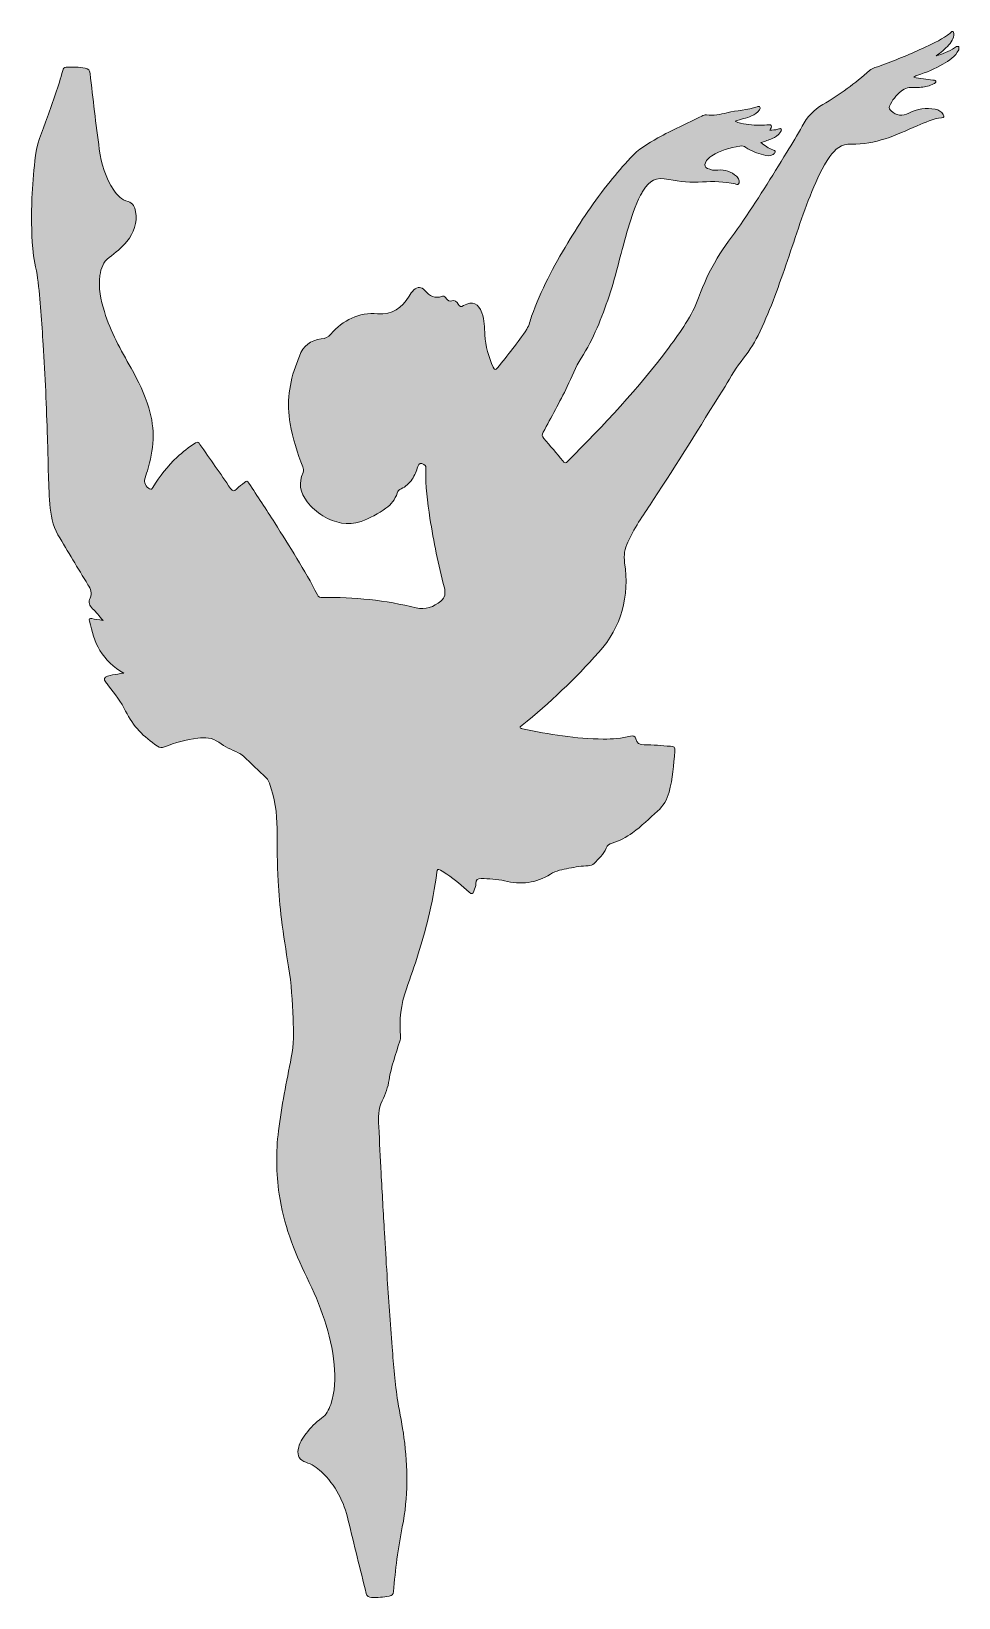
# Model space of a CAD drawing. Header units: inches. Extents: x 19.3 to 60.9, y -75.1 to -4.8.
import ezdxf

# ---------------------------------------------------------------- set-up
doc = ezdxf.new("R2010")
doc.units = ezdxf.units.IN
doc.header["$MEASUREMENT"] = 0
doc.layers.add('Layer 1', color=7, linetype='Continuous')

msp = doc.modelspace()

# ---------------------------------------------------------------- hatches: boundary and pattern name
at = {"layer": 'Layer 1'}
h = msp.add_hatch(color=7, dxfattribs=at)
edge = h.paths.add_edge_path()
edge.add_spline(control_points=[(60.89, -5.649), (60.747, -5.967), (60.463, -6.134), (60.18, -6.298), (59.823, -6.505), (59.443, -6.665), (59.052, -6.799), (58.996, -6.818), (58.928, -6.82), (58.877, -6.886), (59.163, -6.959), (59.447, -6.974), (59.728, -7.011), (59.776, -7.018), (59.846, -6.995), (59.862, -7.059), (59.879, -7.127), (59.808, -7.153), (59.762, -7.181), (59.592, -7.286), (59.4, -7.319), (59.205, -7.338), (59.109, -7.348), (59.01, -7.353), (58.914, -7.345), (58.689, -7.327), (58.487, -7.359), (58.307, -7.514), (58.084, -7.703), (57.898, -7.914), (57.791, -8.187), (57.756, -8.274), (57.789, -8.34), (57.855, -8.4), (58.082, -8.609), (58.386, -8.643), (58.659, -8.497), (59.031, -8.299), (59.429, -8.251), (59.842, -8.321), (59.996, -8.347), (60.118, -8.428), (60.199, -8.564), (60.247, -8.646), (60.244, -8.709), (60.127, -8.712), (59.725, -8.722), (59.389, -8.921), (59.029, -9.072), (58.082, -9.468), (57.142, -9.932), (56.078, -9.885), (55.607, -9.864), (55.349, -10.119), (55.112, -10.446), (54.765, -10.928), (54.529, -11.47), (54.303, -12.015), (53.856, -13.095), (53.523, -14.215), (53.139, -15.318), (52.766, -16.388), (52.393, -17.459), (51.887, -18.475), (51.678, -18.892), (51.417, -19.271), (51.127, -19.636), (50.81, -20.035), (50.576, -20.492), (50.306, -20.924), (49.276, -22.568), (48.259, -24.221), (47.195, -25.844), (46.8, -26.447), (46.372, -27.029), (46.075, -27.691), (46.066, -27.712), (46.055, -27.732), (46.045, -27.753), (45.904, -28.048), (45.851, -28.33), (45.901, -28.682), (46.114, -30.181), (45.776, -31.534), (44.738, -32.693), (43.678, -33.877), (42.537, -34.973), (41.301, -35.97), (41.265, -35.999), (41.208, -36.019), (41.211, -36.067), (41.214, -36.127), (41.28, -36.116), (41.32, -36.125), (42.514, -36.38), (43.716, -36.577), (44.94, -36.589), (45.353, -36.593), (45.764, -36.558), (46.165, -36.453), (46.292, -36.42), (46.368, -36.448), (46.396, -36.574), (46.441, -36.784), (46.567, -36.842), (46.777, -36.844), (47.171, -36.847), (47.565, -36.889), (47.959, -36.909), (48.111, -36.917), (48.18, -36.961), (48.16, -37.136), (48.094, -37.75), (48.058, -38.366), (47.895, -38.968), (47.803, -39.308), (47.639, -39.588), (47.38, -39.819), (47.01, -40.151), (46.659, -40.505), (46.252, -40.794), (45.969, -40.995), (45.676, -41.17), (45.339, -41.256), (45.207, -41.29), (45.122, -41.352), (45.068, -41.486), (44.957, -41.762), (44.738, -41.963), (44.537, -42.173), (44.468, -42.247), (44.371, -42.271), (44.27, -42.274), (43.977, -42.28), (43.69, -42.335), (43.403, -42.388), (43.117, -42.441), (42.823, -42.493), (42.573, -42.653), (41.929, -43.066), (41.245, -43.131), (40.514, -42.952), (40.17, -42.869), (39.812, -42.86), (39.456, -42.851), (39.291, -42.848), (39.228, -42.911), (39.225, -43.067), (39.222, -43.189), (39.18, -43.303), (39.138, -43.416), (39.091, -43.542), (39.025, -43.559), (38.925, -43.463), (38.615, -43.164), (38.282, -42.895), (37.926, -42.654), (37.831, -42.59), (37.73, -42.535), (37.633, -42.474), (37.523, -42.406), (37.486, -42.446), (37.472, -42.565), (37.391, -43.265), (37.25, -43.954), (37.083, -44.639), (36.821, -45.713), (36.48, -46.763), (36.106, -47.803), (35.859, -48.492), (35.779, -49.204), (35.846, -49.933), (35.853, -50.01), (35.836, -50.079), (35.813, -50.15), (35.633, -50.723), (35.416, -51.289), (35.332, -51.885), (35.285, -52.222), (35.166, -52.519), (35.02, -52.82), (34.845, -53.185), (34.843, -53.584), (34.865, -53.982), (34.904, -54.678), (34.935, -55.375), (34.973, -56.072), (35.021, -56.963), (35.07, -57.853), (35.122, -58.744), (35.158, -59.373), (35.195, -60), (35.237, -60.628), (35.312, -61.713), (35.388, -62.797), (35.468, -63.881), (35.528, -64.696), (35.594, -65.512), (35.722, -66.322), (35.807, -66.863), (35.929, -67.399), (35.999, -67.944), (36.171, -69.282), (36.194, -70.61), (35.923, -71.942), (35.728, -72.9), (35.616, -73.875), (35.526, -74.849), (35.514, -74.981), (35.466, -75.035), (35.334, -75.056), (35.073, -75.099), (34.812, -75.125), (34.548, -75.118), (34.417, -75.114), (34.338, -75.07), (34.304, -74.932), (34.037, -73.842), (33.756, -72.756), (33.501, -71.663), (33.305, -70.822), (32.93, -70.073), (32.292, -69.47), (32.089, -69.279), (31.857, -69.136), (31.592, -69.048), (31.32, -68.958), (31.202, -68.763), (31.251, -68.472), (31.297, -68.199), (31.436, -67.971), (31.603, -67.756), (31.805, -67.496), (32.038, -67.267), (32.299, -67.072), (32.515, -66.911), (32.63, -66.697), (32.71, -66.455), (32.9, -65.874), (32.925, -65.274), (32.868, -64.672), (32.739, -63.276), (32.245, -61.992), (31.635, -60.747), (31.053, -59.557), (30.592, -58.329), (30.398, -57.014), (30.258, -56.07), (30.25, -55.124), (30.366, -54.174), (30.502, -53.065), (30.73, -51.973), (30.943, -50.879), (31.055, -50.302), (31.045, -49.716), (31.022, -49.132), (30.992, -48.355), (30.944, -47.578), (30.818, -46.809), (30.702, -46.097), (30.586, -45.386), (30.501, -44.67), (30.434, -44.102), (30.384, -43.532), (30.351, -42.961), (30.306, -42.178), (30.309, -41.393), (30.304, -40.609), (30.299, -39.913), (30.197, -39.23), (29.964, -38.57), (29.934, -38.483), (29.898, -38.402), (29.827, -38.337), (29.48, -38.012), (29.135, -37.685), (28.792, -37.357), (28.725, -37.292), (28.648, -37.246), (28.565, -37.206), (28.266, -37.063), (27.955, -36.931), (27.689, -36.735), (27.393, -36.516), (27.076, -36.514), (26.742, -36.552), (26.227, -36.611), (25.731, -36.749), (25.252, -36.943), (25.131, -36.992), (25.038, -36.973), (24.933, -36.903), (24.325, -36.501), (23.829, -36.005), (23.509, -35.336), (23.311, -34.922), (23.028, -34.557), (22.743, -34.198), (22.701, -34.144), (22.657, -34.09), (22.618, -34.034), (22.516, -33.886), (22.534, -33.831), (22.7, -33.768), (22.846, -33.714), (23.002, -33.702), (23.153, -33.673), (23.231, -33.659), (23.309, -33.645), (23.422, -33.625), (22.956, -33.375), (22.619, -33.035), (22.357, -32.617), (22.102, -32.211), (22.003, -31.751), (21.88, -31.298), (21.855, -31.204), (21.894, -31.169), (21.987, -31.184), (22.138, -31.207), (22.29, -31.23), (22.495, -31.262), (22.318, -31.062), (22.184, -30.888), (22.026, -30.739), (21.875, -30.597), (21.829, -30.442), (21.911, -30.262), (22.014, -30.035), (21.938, -29.858), (21.816, -29.661), (21.359, -28.921), (20.92, -28.17), (20.472, -27.424), (20.216, -26.999), (20.15, -26.526), (20.109, -26.043), (20.025, -25.056), (20.038, -24.065), (20.002, -23.076), (19.951, -21.681), (19.899, -20.287), (19.808, -18.893), (19.742, -17.894), (19.689, -16.895), (19.556, -15.902), (19.496, -15.454), (19.373, -15.017), (19.336, -14.565), (19.276, -13.816), (19.276, -13.068), (19.303, -12.318), (19.324, -11.757), (19.384, -11.2), (19.433, -10.641), (19.493, -9.946), (19.756, -9.311), (19.995, -8.668), (20.251, -7.981), (20.495, -7.29), (20.686, -6.582), (20.71, -6.495), (20.743, -6.436), (20.844, -6.435), (21.13, -6.429), (21.415, -6.427), (21.699, -6.477), (21.838, -6.502), (21.897, -6.567), (21.914, -6.714), (22.044, -7.85), (22.17, -8.988), (22.327, -10.12), (22.417, -10.769), (22.608, -11.395), (22.971, -11.953), (23.128, -12.193), (23.332, -12.388), (23.614, -12.469), (23.845, -12.536), (23.924, -12.709), (23.957, -12.914), (24.04, -13.421), (23.88, -13.861), (23.562, -14.252), (23.332, -14.534), (23.056, -14.762), (22.765, -14.978), (22.5, -15.174), (22.402, -15.468), (22.355, -15.782), (22.272, -16.341), (22.392, -16.875), (22.553, -17.403), (22.829, -18.309), (23.291, -19.126), (23.755, -19.943), (24.077, -20.512), (24.35, -21.104), (24.548, -21.729), (24.847, -22.677), (24.776, -23.615), (24.484, -24.549), (24.44, -24.691), (24.396, -24.833), (24.354, -24.976), (24.315, -25.106), (24.505, -25.374), (24.638, -25.377), (24.695, -25.378), (24.712, -25.329), (24.735, -25.291), (25.034, -24.792), (25.391, -24.341), (25.813, -23.94), (26.068, -23.699), (26.348, -23.493), (26.64, -23.3), (26.75, -23.228), (26.791, -23.294), (26.843, -23.368), (27.301, -24.025), (27.764, -24.679), (28.216, -25.341), (28.311, -25.481), (28.371, -25.482), (28.483, -25.366), (28.59, -25.256), (28.724, -25.173), (28.838, -25.069), (28.924, -24.991), (28.973, -24.998), (29.037, -25.098), (29.421, -25.695), (29.817, -26.283), (30.196, -26.883), (30.864, -27.944), (31.541, -28.999), (32.114, -30.115), (32.163, -30.211), (32.229, -30.242), (32.333, -30.24), (33.759, -30.21), (35.164, -30.355), (36.551, -30.701), (36.95, -30.801), (37.337, -30.658), (37.657, -30.395), (37.843, -30.241), (37.87, -30.027), (37.812, -29.798), (37.55, -28.766), (37.325, -27.726), (37.163, -26.673), (37.051, -25.949), (36.961, -25.223), (36.982, -24.487), (36.984, -24.401), (36.99, -24.316), (36.895, -24.263), (36.753, -24.184), (36.665, -24.207), (36.619, -24.363), (36.56, -24.562), (36.483, -24.75), (36.366, -24.923), (36.237, -25.112), (36.078, -25.265), (35.868, -25.357), (35.778, -25.397), (35.726, -25.454), (35.694, -25.551), (35.602, -25.832), (35.429, -26.064), (35.19, -26.229), (34.841, -26.47), (34.471, -26.681), (34.071, -26.822), (33.462, -27.038), (32.898, -26.886), (32.363, -26.574), (32.082, -26.41), (31.848, -26.192), (31.651, -25.936), (31.34, -25.533), (31.246, -25.096), (31.476, -24.621), (31.521, -24.529), (31.49, -24.456), (31.458, -24.376), (31.21, -23.746), (31.015, -23.101), (30.894, -22.434), (30.724, -21.5), (30.845, -20.6), (31.185, -19.722), (31.227, -19.615), (31.263, -19.506), (31.303, -19.399), (31.476, -18.944), (31.807, -18.685), (32.289, -18.632), (32.463, -18.613), (32.597, -18.562), (32.715, -18.422), (33.264, -17.775), (33.97, -17.43), (34.817, -17.497), (35.488, -17.55), (35.898, -17.233), (36.225, -16.717), (36.29, -16.615), (36.352, -16.512), (36.442, -16.43), (36.6, -16.286), (36.796, -16.28), (36.926, -16.445), (37.137, -16.714), (37.385, -16.832), (37.721, -16.718), (37.825, -16.683), (37.867, -16.765), (37.91, -16.827), (37.968, -16.913), (38.032, -16.951), (38.14, -16.921), (38.275, -16.884), (38.374, -16.947), (38.436, -17.067), (38.494, -17.177), (38.55, -17.204), (38.675, -17.134), (39.069, -16.912), (39.349, -17.032), (39.498, -17.464), (39.608, -17.784), (39.606, -18.118), (39.628, -18.448), (39.662, -18.957), (39.798, -19.438), (40.007, -19.902), (40.06, -20.019), (40.11, -20.042), (40.196, -19.933), (40.647, -19.362), (41.11, -18.801), (41.507, -18.191), (41.622, -18.014), (41.657, -17.808), (41.727, -17.615), (42.147, -16.459), (42.707, -15.372), (43.345, -14.323), (43.926, -13.369), (44.536, -12.435), (45.245, -11.571), (45.542, -11.208), (45.846, -10.85), (46.159, -10.501), (46.505, -10.116), (46.949, -9.863), (47.394, -9.612), (48.032, -9.252), (48.705, -8.961), (49.36, -8.631), (49.427, -8.598), (49.501, -8.564), (49.574, -8.577), (49.889, -8.631), (50.19, -8.551), (50.489, -8.48), (50.941, -8.373), (51.41, -8.361), (51.851, -8.206), (51.893, -8.191), (51.942, -8.174), (51.973, -8.227), (52.001, -8.273), (51.975, -8.316), (51.949, -8.353), (51.86, -8.479), (51.733, -8.554), (51.597, -8.619), (51.369, -8.728), (51.116, -8.76), (50.859, -8.86), (51.186, -9.015), (51.516, -9.016), (51.842, -9.036), (51.989, -9.045), (52.139, -9.031), (52.288, -9.028), (52.354, -9.026), (52.437, -8.986), (52.482, -9.05), (52.536, -9.127), (52.437, -9.179), (52.413, -9.261), (52.541, -9.263), (52.661, -9.248), (52.781, -9.22), (52.827, -9.209), (52.889, -9.165), (52.924, -9.215), (52.962, -9.271), (52.906, -9.322), (52.875, -9.367), (52.788, -9.494), (52.666, -9.58), (52.526, -9.636), (52.369, -9.7), (52.207, -9.753), (52.019, -9.82), (52.198, -9.952), (52.358, -10.075), (52.551, -10.15), (52.594, -10.167), (52.664, -10.166), (52.658, -10.239), (52.653, -10.294), (52.605, -10.326), (52.559, -10.35), (52.419, -10.427), (52.27, -10.417), (52.126, -10.372), (51.853, -10.286), (51.575, -10.211), (51.343, -10.032), (51.259, -9.968), (51.171, -9.962), (51.068, -9.979), (50.624, -10.053), (50.196, -10.171), (49.812, -10.414), (49.689, -10.492), (49.585, -10.587), (49.524, -10.724), (49.472, -10.841), (49.501, -10.926), (49.617, -10.975), (49.766, -11.039), (49.919, -11.081), (50.084, -11.055), (50.411, -11.003), (50.677, -11.135), (50.922, -11.33), (50.972, -11.369), (51.006, -11.423), (51.023, -11.486), (51.04, -11.547), (51.057, -11.614), (51.015, -11.667), (50.97, -11.727), (50.91, -11.681), (50.857, -11.671), (50.372, -11.569), (49.883, -11.551), (49.39, -11.586), (48.884, -11.623), (48.383, -11.571), (47.888, -11.476), (47.262, -11.355), (47.052, -11.486), (46.72, -12.001), (46.683, -12.059), (46.651, -12.12), (46.618, -12.18), (46.364, -12.646), (46.219, -13.154), (46.063, -13.656), (45.748, -14.667), (45.543, -15.709), (45.202, -16.712), (44.874, -17.678), (44.507, -18.623), (43.951, -19.491), (43.697, -19.888), (43.533, -20.343), (43.324, -20.769), (42.984, -21.463), (42.613, -22.141), (42.243, -22.82), (42.185, -22.927), (42.191, -23.001), (42.271, -23.094), (42.561, -23.426), (42.844, -23.764), (43.125, -24.103), (43.201, -24.195), (43.255, -24.221), (43.354, -24.12), (44.961, -22.496), (46.534, -20.841), (47.897, -19.001), (48.412, -18.306), (48.918, -17.6), (49.219, -16.78), (49.445, -16.165), (49.714, -15.574), (50.049, -15.012), (50.364, -14.484), (50.748, -14.006), (51.096, -13.502), (51.829, -12.442), (52.51, -11.349), (53.177, -10.248), (53.411, -9.861), (53.658, -9.48), (53.87, -9.081), (54.089, -8.668), (54.396, -8.345), (54.792, -8.113), (55.546, -7.671), (56.246, -7.158), (56.896, -6.576), (57.032, -6.454), (57.206, -6.437), (57.365, -6.377), (58.007, -6.132), (58.646, -5.88), (59.269, -5.591), (59.654, -5.414), (60.041, -5.24), (60.389, -4.994), (60.459, -4.945), (60.532, -4.898), (60.581, -4.825), (60.604, -4.825), (60.627, -4.825), (60.65, -4.825), (60.72, -5.072), (60.599, -5.257), (60.451, -5.431), (60.285, -5.625), (60.076, -5.771), (59.876, -5.93), (60.169, -5.842), (60.448, -5.73), (60.703, -5.564), (60.76, -5.527), (60.812, -5.473), (60.89, -5.512), (60.89, -5.557), (60.89, -5.603), (60.89, -5.649)], knot_values=[0, 0, 0, 0, 1, 1, 1, 2, 2, 2, 3, 3, 3, 4, 4, 4, 5, 5, 5, 6, 6, 6, 7, 7, 7, 8, 8, 8, 9, 9, 9, 10, 10, 10, 11, 11, 11, 12, 12, 12, 13, 13, 13, 14, 14, 14, 15, 15, 15, 16, 16, 16, 17, 17, 17, 18, 18, 18, 19, 19, 19, 20, 20, 20, 21, 21, 21, 22, 22, 22, 23, 23, 23, 24, 24, 24, 25, 25, 25, 26, 26, 26, 27, 27, 27, 28, 28, 28, 29, 29, 29, 30, 30, 30, 31, 31, 31, 32, 32, 32, 33, 33, 33, 34, 34, 34, 35, 35, 35, 36, 36, 36, 37, 37, 37, 38, 38, 38, 39, 39, 39, 40, 40, 40, 41, 41, 41, 42, 42, 42, 43, 43, 43, 44, 44, 44, 45, 45, 45, 46, 46, 46, 47, 47, 47, 48, 48, 48, 49, 49, 49, 50, 50, 50, 51, 51, 51, 52, 52, 52, 53, 53, 53, 54, 54, 54, 55, 55, 55, 56, 56, 56, 57, 57, 57, 58, 58, 58, 59, 59, 59, 60, 60, 60, 61, 61, 61, 62, 62, 62, 63, 63, 63, 64, 64, 64, 65, 65, 65, 66, 66, 66, 67, 67, 67, 68, 68, 68, 69, 69, 69, 70, 70, 70, 71, 71, 71, 72, 72, 72, 73, 73, 73, 74, 74, 74, 75, 75, 75, 76, 76, 76, 77, 77, 77, 78, 78, 78, 79, 79, 79, 80, 80, 80, 81, 81, 81, 82, 82, 82, 83, 83, 83, 84, 84, 84, 85, 85, 85, 86, 86, 86, 87, 87, 87, 88, 88, 88, 89, 89, 89, 90, 90, 90, 91, 91, 91, 92, 92, 92, 93, 93, 93, 94, 94, 94, 95, 95, 95, 96, 96, 96, 97, 97, 97, 98, 98, 98, 99, 99, 99, 100, 100, 100, 101, 101, 101, 102, 102, 102, 103, 103, 103, 104, 104, 104, 105, 105, 105, 106, 106, 106, 107, 107, 107, 108, 108, 108, 109, 109, 109, 110, 110, 110, 111, 111, 111, 112, 112, 112, 113, 113, 113, 114, 114, 114, 115, 115, 115, 116, 116, 116, 117, 117, 117, 118, 118, 118, 119, 119, 119, 120, 120, 120, 121, 121, 121, 122, 122, 122, 123, 123, 123, 124, 124, 124, 125, 125, 125, 126, 126, 126, 127, 127, 127, 128, 128, 128, 129, 129, 129, 130, 130, 130, 131, 131, 131, 132, 132, 132, 133, 133, 133, 134, 134, 134, 135, 135, 135, 136, 136, 136, 137, 137, 137, 138, 138, 138, 139, 139, 139, 140, 140, 140, 141, 141, 141, 142, 142, 142, 143, 143, 143, 144, 144, 144, 145, 145, 145, 146, 146, 146, 147, 147, 147, 148, 148, 148, 149, 149, 149, 150, 150, 150, 151, 151, 151, 152, 152, 152, 153, 153, 153, 154, 154, 154, 155, 155, 155, 156, 156, 156, 157, 157, 157, 158, 158, 158, 159, 159, 159, 160, 160, 160, 161, 161, 161, 162, 162, 162, 163, 163, 163, 164, 164, 164, 165, 165, 165, 166, 166, 166, 167, 167, 167, 168, 168, 168, 169, 169, 169, 170, 170, 170, 171, 171, 171, 172, 172, 172, 173, 173, 173, 174, 174, 174, 175, 175, 175, 176, 176, 176, 177, 177, 177, 178, 178, 178, 179, 179, 179, 180, 180, 180, 181, 181, 181, 182, 182, 182, 183, 183, 183, 184, 184, 184, 185, 185, 185, 186, 186, 186, 187, 187, 187, 188, 188, 188, 189, 189, 189, 190, 190, 190, 191, 191, 191, 192, 192, 192, 193, 193, 193, 194, 194, 194, 195, 195, 195, 196, 196, 196, 197, 197, 197, 198, 198, 198, 199, 199, 199, 200, 200, 200, 201, 201, 201, 202, 202, 202, 203, 203, 203, 204, 204, 204, 205, 205, 205, 206, 206, 206, 207, 207, 207, 208, 208, 208, 209, 209, 209, 210, 210, 210, 211, 211, 211, 212, 212, 212, 213, 213, 213, 214, 214, 214, 215, 215, 215, 216, 216, 216, 217, 217, 217, 218, 218, 218, 219, 219, 219, 220, 220, 220, 221, 221, 221, 222, 222, 222, 223, 223, 223, 224, 224, 224, 225, 225, 225, 226, 226, 226, 227, 227, 227, 228, 228, 228, 229, 229, 229, 230, 230, 230, 231, 231, 231, 232, 232, 232, 233, 233, 233, 234, 234, 234, 235, 235, 235, 236, 236, 236, 237, 237, 237, 238, 238, 238, 239, 239, 239, 240, 240, 240, 241, 241, 241, 242, 242, 242, 243, 243, 243, 244, 244, 244, 245, 245, 245, 246, 246, 246, 247, 247, 247, 248, 248, 248, 248], degree=3, periodic=1)

# ---------------------------------------------------------------- linework, layer by layer
at = {"layer": 'Layer 1', "lineweight": 0}
msp.add_open_spline([(60.89, -5.649), (60.747, -5.967), (60.463, -6.134), (60.18, -6.298), (59.823, -6.505), (59.443, -6.665), (59.052, -6.799), (58.996, -6.818), (58.928, -6.82), (58.877, -6.886), (59.163, -6.959), (59.447, -6.974), (59.728, -7.011), (59.776, -7.018), (59.846, -6.995), (59.862, -7.059), (59.879, -7.127), (59.808, -7.153), (59.762, -7.181), (59.592, -7.286), (59.4, -7.319), (59.205, -7.338), (59.109, -7.348), (59.01, -7.353), (58.914, -7.345), (58.689, -7.327), (58.487, -7.359), (58.307, -7.514), (58.084, -7.703), (57.898, -7.914), (57.791, -8.187), (57.756, -8.274), (57.789, -8.34), (57.855, -8.4), (58.082, -8.609), (58.386, -8.643), (58.659, -8.497), (59.031, -8.299), (59.429, -8.251), (59.842, -8.321), (59.996, -8.347), (60.118, -8.428), (60.199, -8.564), (60.247, -8.646), (60.244, -8.709), (60.127, -8.712), (59.725, -8.722), (59.389, -8.921), (59.029, -9.072), (58.082, -9.468), (57.142, -9.932), (56.078, -9.885), (55.607, -9.864), (55.349, -10.119), (55.112, -10.446), (54.765, -10.928), (54.529, -11.47), (54.303, -12.015), (53.856, -13.095), (53.523, -14.215), (53.139, -15.318), (52.766, -16.388), (52.393, -17.459), (51.887, -18.475), (51.678, -18.892), (51.417, -19.271), (51.127, -19.636), (50.81, -20.035), (50.576, -20.492), (50.306, -20.924), (49.276, -22.568), (48.259, -24.221), (47.195, -25.844), (46.8, -26.447), (46.372, -27.029), (46.075, -27.691), (46.066, -27.712), (46.055, -27.732), (46.045, -27.753), (45.904, -28.048), (45.851, -28.33), (45.901, -28.682), (46.114, -30.181), (45.776, -31.534), (44.738, -32.693), (43.678, -33.877), (42.537, -34.973), (41.301, -35.97), (41.265, -35.999), (41.208, -36.019), (41.211, -36.067), (41.214, -36.127), (41.28, -36.116), (41.32, -36.125), (42.514, -36.38), (43.716, -36.577), (44.94, -36.589), (45.353, -36.593), (45.764, -36.558), (46.165, -36.453), (46.292, -36.42), (46.368, -36.448), (46.396, -36.574), (46.441, -36.784), (46.567, -36.842), (46.777, -36.844), (47.171, -36.847), (47.565, -36.889), (47.959, -36.909), (48.111, -36.917), (48.18, -36.961), (48.16, -37.136), (48.094, -37.75), (48.058, -38.366), (47.895, -38.968), (47.803, -39.308), (47.639, -39.588), (47.38, -39.819), (47.01, -40.151), (46.659, -40.505), (46.252, -40.794), (45.969, -40.995), (45.676, -41.17), (45.339, -41.256), (45.207, -41.29), (45.122, -41.352), (45.068, -41.486), (44.957, -41.762), (44.738, -41.963), (44.537, -42.173), (44.468, -42.247), (44.371, -42.271), (44.27, -42.274), (43.977, -42.28), (43.69, -42.335), (43.403, -42.388), (43.117, -42.441), (42.823, -42.493), (42.573, -42.653), (41.929, -43.066), (41.245, -43.131), (40.514, -42.952), (40.17, -42.869), (39.812, -42.86), (39.456, -42.851), (39.291, -42.848), (39.228, -42.911), (39.225, -43.067), (39.222, -43.189), (39.18, -43.303), (39.138, -43.416), (39.091, -43.542), (39.025, -43.559), (38.925, -43.463), (38.615, -43.164), (38.282, -42.895), (37.926, -42.654), (37.831, -42.59), (37.73, -42.535), (37.633, -42.474), (37.523, -42.406), (37.486, -42.446), (37.472, -42.565), (37.391, -43.265), (37.25, -43.954), (37.083, -44.639), (36.821, -45.713), (36.48, -46.763), (36.106, -47.803), (35.859, -48.492), (35.779, -49.204), (35.846, -49.933), (35.853, -50.01), (35.836, -50.079), (35.813, -50.15), (35.633, -50.723), (35.416, -51.289), (35.332, -51.885), (35.285, -52.222), (35.166, -52.519), (35.02, -52.82), (34.845, -53.185), (34.843, -53.584), (34.865, -53.982), (34.904, -54.678), (34.935, -55.375), (34.973, -56.072), (35.021, -56.963), (35.07, -57.853), (35.122, -58.744), (35.158, -59.373), (35.195, -60), (35.237, -60.628), (35.312, -61.713), (35.388, -62.797), (35.468, -63.881), (35.528, -64.696), (35.594, -65.512), (35.722, -66.322), (35.807, -66.863), (35.929, -67.399), (35.999, -67.944), (36.171, -69.282), (36.194, -70.61), (35.923, -71.942), (35.728, -72.9), (35.616, -73.875), (35.526, -74.849), (35.514, -74.981), (35.466, -75.035), (35.334, -75.056), (35.073, -75.099), (34.812, -75.125), (34.548, -75.118), (34.417, -75.114), (34.338, -75.07), (34.304, -74.932), (34.037, -73.842), (33.756, -72.756), (33.501, -71.663), (33.305, -70.822), (32.93, -70.073), (32.292, -69.47), (32.089, -69.279), (31.857, -69.136), (31.592, -69.048), (31.32, -68.958), (31.202, -68.763), (31.251, -68.472), (31.297, -68.199), (31.436, -67.971), (31.603, -67.756), (31.805, -67.496), (32.038, -67.267), (32.299, -67.072), (32.515, -66.911), (32.63, -66.697), (32.71, -66.455), (32.9, -65.874), (32.925, -65.274), (32.868, -64.672), (32.739, -63.276), (32.245, -61.992), (31.635, -60.747), (31.053, -59.557), (30.592, -58.329), (30.398, -57.014), (30.258, -56.07), (30.25, -55.124), (30.366, -54.174), (30.502, -53.065), (30.73, -51.973), (30.943, -50.879), (31.055, -50.302), (31.045, -49.716), (31.022, -49.132), (30.992, -48.355), (30.944, -47.578), (30.818, -46.809), (30.702, -46.097), (30.586, -45.386), (30.501, -44.67), (30.434, -44.102), (30.384, -43.532), (30.351, -42.961), (30.306, -42.178), (30.309, -41.393), (30.304, -40.609), (30.299, -39.913), (30.197, -39.23), (29.964, -38.57), (29.934, -38.483), (29.898, -38.402), (29.827, -38.337), (29.48, -38.012), (29.135, -37.685), (28.792, -37.357), (28.725, -37.292), (28.648, -37.246), (28.565, -37.206), (28.266, -37.063), (27.955, -36.931), (27.689, -36.735), (27.393, -36.516), (27.076, -36.514), (26.742, -36.552), (26.227, -36.611), (25.731, -36.749), (25.252, -36.943), (25.131, -36.992), (25.038, -36.973), (24.933, -36.903), (24.325, -36.501), (23.829, -36.005), (23.509, -35.336), (23.311, -34.922), (23.028, -34.557), (22.743, -34.198), (22.701, -34.144), (22.657, -34.09), (22.618, -34.034), (22.516, -33.886), (22.534, -33.831), (22.7, -33.768), (22.846, -33.714), (23.002, -33.702), (23.153, -33.673), (23.231, -33.659), (23.309, -33.645), (23.422, -33.625), (22.956, -33.375), (22.619, -33.035), (22.357, -32.617), (22.102, -32.211), (22.003, -31.751), (21.88, -31.298), (21.855, -31.204), (21.894, -31.169), (21.987, -31.184), (22.138, -31.207), (22.29, -31.23), (22.495, -31.262), (22.318, -31.062), (22.184, -30.888), (22.026, -30.739), (21.875, -30.597), (21.829, -30.442), (21.911, -30.262), (22.014, -30.035), (21.938, -29.858), (21.816, -29.661), (21.359, -28.921), (20.92, -28.17), (20.472, -27.424), (20.216, -26.999), (20.15, -26.526), (20.109, -26.043), (20.025, -25.056), (20.038, -24.065), (20.002, -23.076), (19.951, -21.681), (19.899, -20.287), (19.808, -18.893), (19.742, -17.894), (19.689, -16.895), (19.556, -15.902), (19.496, -15.454), (19.373, -15.017), (19.336, -14.565), (19.276, -13.816), (19.276, -13.068), (19.303, -12.318), (19.324, -11.757), (19.384, -11.2), (19.433, -10.641), (19.493, -9.946), (19.756, -9.311), (19.995, -8.668), (20.251, -7.981), (20.495, -7.29), (20.686, -6.582), (20.71, -6.495), (20.743, -6.436), (20.844, -6.435), (21.13, -6.429), (21.415, -6.427), (21.699, -6.477), (21.838, -6.502), (21.897, -6.567), (21.914, -6.714), (22.044, -7.85), (22.17, -8.988), (22.327, -10.12), (22.417, -10.769), (22.608, -11.395), (22.971, -11.953), (23.128, -12.193), (23.332, -12.388), (23.614, -12.469), (23.845, -12.536), (23.924, -12.709), (23.957, -12.914), (24.04, -13.421), (23.88, -13.861), (23.562, -14.252), (23.332, -14.534), (23.056, -14.762), (22.765, -14.978), (22.5, -15.174), (22.402, -15.468), (22.355, -15.782), (22.272, -16.341), (22.392, -16.875), (22.553, -17.403), (22.829, -18.309), (23.291, -19.126), (23.755, -19.943), (24.077, -20.512), (24.35, -21.104), (24.548, -21.729), (24.847, -22.677), (24.776, -23.615), (24.484, -24.549), (24.44, -24.691), (24.396, -24.833), (24.354, -24.976), (24.315, -25.106), (24.505, -25.374), (24.638, -25.377), (24.695, -25.378), (24.712, -25.329), (24.735, -25.291), (25.034, -24.792), (25.391, -24.341), (25.813, -23.94), (26.068, -23.699), (26.348, -23.493), (26.64, -23.3), (26.75, -23.228), (26.791, -23.294), (26.843, -23.368), (27.301, -24.025), (27.764, -24.679), (28.216, -25.341), (28.311, -25.481), (28.371, -25.482), (28.483, -25.366), (28.59, -25.256), (28.724, -25.173), (28.838, -25.069), (28.924, -24.991), (28.973, -24.998), (29.037, -25.098), (29.421, -25.695), (29.817, -26.283), (30.196, -26.883), (30.864, -27.944), (31.541, -28.999), (32.114, -30.115), (32.163, -30.211), (32.229, -30.242), (32.333, -30.24), (33.759, -30.21), (35.164, -30.355), (36.551, -30.701), (36.95, -30.801), (37.337, -30.658), (37.657, -30.395), (37.843, -30.241), (37.87, -30.027), (37.812, -29.798), (37.55, -28.766), (37.325, -27.726), (37.163, -26.673), (37.051, -25.949), (36.961, -25.223), (36.982, -24.487), (36.984, -24.401), (36.99, -24.316), (36.895, -24.263), (36.753, -24.184), (36.665, -24.207), (36.619, -24.363), (36.56, -24.562), (36.483, -24.75), (36.366, -24.923), (36.237, -25.112), (36.078, -25.265), (35.868, -25.357), (35.778, -25.397), (35.726, -25.454), (35.694, -25.551), (35.602, -25.832), (35.429, -26.064), (35.19, -26.229), (34.841, -26.47), (34.471, -26.681), (34.071, -26.822), (33.462, -27.038), (32.898, -26.886), (32.363, -26.574), (32.082, -26.41), (31.848, -26.192), (31.651, -25.936), (31.34, -25.533), (31.246, -25.096), (31.476, -24.621), (31.521, -24.529), (31.49, -24.456), (31.458, -24.376), (31.21, -23.746), (31.015, -23.101), (30.894, -22.434), (30.724, -21.5), (30.845, -20.6), (31.185, -19.722), (31.227, -19.615), (31.263, -19.506), (31.303, -19.399), (31.476, -18.944), (31.807, -18.685), (32.289, -18.632), (32.463, -18.613), (32.597, -18.562), (32.715, -18.422), (33.264, -17.775), (33.97, -17.43), (34.817, -17.497), (35.488, -17.55), (35.898, -17.233), (36.225, -16.717), (36.29, -16.615), (36.352, -16.512), (36.442, -16.43), (36.6, -16.286), (36.796, -16.28), (36.926, -16.445), (37.137, -16.714), (37.385, -16.832), (37.721, -16.718), (37.825, -16.683), (37.867, -16.765), (37.91, -16.827), (37.968, -16.913), (38.032, -16.951), (38.14, -16.921), (38.275, -16.884), (38.374, -16.947), (38.436, -17.067), (38.494, -17.177), (38.55, -17.204), (38.675, -17.134), (39.069, -16.912), (39.349, -17.032), (39.498, -17.464), (39.608, -17.784), (39.606, -18.118), (39.628, -18.448), (39.662, -18.957), (39.798, -19.438), (40.007, -19.902), (40.06, -20.019), (40.11, -20.042), (40.196, -19.933), (40.647, -19.362), (41.11, -18.801), (41.507, -18.191), (41.622, -18.014), (41.657, -17.808), (41.727, -17.615), (42.147, -16.459), (42.707, -15.372), (43.345, -14.323), (43.926, -13.369), (44.536, -12.435), (45.245, -11.571), (45.542, -11.208), (45.846, -10.85), (46.159, -10.501), (46.505, -10.116), (46.949, -9.863), (47.394, -9.612), (48.032, -9.252), (48.705, -8.961), (49.36, -8.631), (49.427, -8.598), (49.501, -8.564), (49.574, -8.577), (49.889, -8.631), (50.19, -8.551), (50.489, -8.48), (50.941, -8.373), (51.41, -8.361), (51.851, -8.206), (51.893, -8.191), (51.942, -8.174), (51.973, -8.227), (52.001, -8.273), (51.975, -8.316), (51.949, -8.353), (51.86, -8.479), (51.733, -8.554), (51.597, -8.619), (51.369, -8.728), (51.116, -8.76), (50.859, -8.86), (51.186, -9.015), (51.516, -9.016), (51.842, -9.036), (51.989, -9.045), (52.139, -9.031), (52.288, -9.028), (52.354, -9.026), (52.437, -8.986), (52.482, -9.05), (52.536, -9.127), (52.437, -9.179), (52.413, -9.261), (52.541, -9.263), (52.661, -9.248), (52.781, -9.22), (52.827, -9.209), (52.889, -9.165), (52.924, -9.215), (52.962, -9.271), (52.906, -9.322), (52.875, -9.367), (52.788, -9.494), (52.666, -9.58), (52.526, -9.636), (52.369, -9.7), (52.207, -9.753), (52.019, -9.82), (52.198, -9.952), (52.358, -10.075), (52.551, -10.15), (52.594, -10.167), (52.664, -10.166), (52.658, -10.239), (52.653, -10.294), (52.605, -10.326), (52.559, -10.35), (52.419, -10.427), (52.27, -10.417), (52.126, -10.372), (51.853, -10.286), (51.575, -10.211), (51.343, -10.032), (51.259, -9.968), (51.171, -9.962), (51.068, -9.979), (50.624, -10.053), (50.196, -10.171), (49.812, -10.414), (49.689, -10.492), (49.585, -10.587), (49.524, -10.724), (49.472, -10.841), (49.501, -10.926), (49.617, -10.975), (49.766, -11.039), (49.919, -11.081), (50.084, -11.055), (50.411, -11.003), (50.677, -11.135), (50.922, -11.33), (50.972, -11.369), (51.006, -11.423), (51.023, -11.486), (51.04, -11.547), (51.057, -11.614), (51.015, -11.667), (50.97, -11.727), (50.91, -11.681), (50.857, -11.671), (50.372, -11.569), (49.883, -11.551), (49.39, -11.586), (48.884, -11.623), (48.383, -11.571), (47.888, -11.476), (47.262, -11.355), (47.052, -11.486), (46.72, -12.001), (46.683, -12.059), (46.651, -12.12), (46.618, -12.18), (46.364, -12.646), (46.219, -13.154), (46.063, -13.656), (45.748, -14.667), (45.543, -15.709), (45.202, -16.712), (44.874, -17.678), (44.507, -18.623), (43.951, -19.491), (43.697, -19.888), (43.533, -20.343), (43.324, -20.769), (42.984, -21.463), (42.613, -22.141), (42.243, -22.82), (42.185, -22.927), (42.191, -23.001), (42.271, -23.094), (42.561, -23.426), (42.844, -23.764), (43.125, -24.103), (43.201, -24.195), (43.255, -24.221), (43.354, -24.12), (44.961, -22.496), (46.534, -20.841), (47.897, -19.001), (48.412, -18.306), (48.918, -17.6), (49.219, -16.78), (49.445, -16.165), (49.714, -15.574), (50.049, -15.012), (50.364, -14.484), (50.748, -14.006), (51.096, -13.502), (51.829, -12.442), (52.51, -11.349), (53.177, -10.248), (53.411, -9.861), (53.658, -9.48), (53.87, -9.081), (54.089, -8.668), (54.396, -8.345), (54.792, -8.113), (55.546, -7.671), (56.246, -7.158), (56.896, -6.576), (57.032, -6.454), (57.206, -6.437), (57.365, -6.377), (58.007, -6.132), (58.646, -5.88), (59.269, -5.591), (59.654, -5.414), (60.041, -5.24), (60.389, -4.994), (60.459, -4.945), (60.532, -4.898), (60.581, -4.825), (60.604, -4.825), (60.627, -4.825), (60.65, -4.825), (60.72, -5.072), (60.599, -5.257), (60.451, -5.431), (60.285, -5.625), (60.076, -5.771), (59.876, -5.93), (60.169, -5.842), (60.448, -5.73), (60.703, -5.564), (60.76, -5.527), (60.812, -5.473), (60.89, -5.512), (60.89, -5.557), (60.89, -5.603), (60.89, -5.649)], degree=3, knots=[0, 0, 0, 0, 1, 1, 1, 2, 2, 2, 3, 3, 3, 4, 4, 4, 5, 5, 5, 6, 6, 6, 7, 7, 7, 8, 8, 8, 9, 9, 9, 10, 10, 10, 11, 11, 11, 12, 12, 12, 13, 13, 13, 14, 14, 14, 15, 15, 15, 16, 16, 16, 17, 17, 17, 18, 18, 18, 19, 19, 19, 20, 20, 20, 21, 21, 21, 22, 22, 22, 23, 23, 23, 24, 24, 24, 25, 25, 25, 26, 26, 26, 27, 27, 27, 28, 28, 28, 29, 29, 29, 30, 30, 30, 31, 31, 31, 32, 32, 32, 33, 33, 33, 34, 34, 34, 35, 35, 35, 36, 36, 36, 37, 37, 37, 38, 38, 38, 39, 39, 39, 40, 40, 40, 41, 41, 41, 42, 42, 42, 43, 43, 43, 44, 44, 44, 45, 45, 45, 46, 46, 46, 47, 47, 47, 48, 48, 48, 49, 49, 49, 50, 50, 50, 51, 51, 51, 52, 52, 52, 53, 53, 53, 54, 54, 54, 55, 55, 55, 56, 56, 56, 57, 57, 57, 58, 58, 58, 59, 59, 59, 60, 60, 60, 61, 61, 61, 62, 62, 62, 63, 63, 63, 64, 64, 64, 65, 65, 65, 66, 66, 66, 67, 67, 67, 68, 68, 68, 69, 69, 69, 70, 70, 70, 71, 71, 71, 72, 72, 72, 73, 73, 73, 74, 74, 74, 75, 75, 75, 76, 76, 76, 77, 77, 77, 78, 78, 78, 79, 79, 79, 80, 80, 80, 81, 81, 81, 82, 82, 82, 83, 83, 83, 84, 84, 84, 85, 85, 85, 86, 86, 86, 87, 87, 87, 88, 88, 88, 89, 89, 89, 90, 90, 90, 91, 91, 91, 92, 92, 92, 93, 93, 93, 94, 94, 94, 95, 95, 95, 96, 96, 96, 97, 97, 97, 98, 98, 98, 99, 99, 99, 100, 100, 100, 101, 101, 101, 102, 102, 102, 103, 103, 103, 104, 104, 104, 105, 105, 105, 106, 106, 106, 107, 107, 107, 108, 108, 108, 109, 109, 109, 110, 110, 110, 111, 111, 111, 112, 112, 112, 113, 113, 113, 114, 114, 114, 115, 115, 115, 116, 116, 116, 117, 117, 117, 118, 118, 118, 119, 119, 119, 120, 120, 120, 121, 121, 121, 122, 122, 122, 123, 123, 123, 124, 124, 124, 125, 125, 125, 126, 126, 126, 127, 127, 127, 128, 128, 128, 129, 129, 129, 130, 130, 130, 131, 131, 131, 132, 132, 132, 133, 133, 133, 134, 134, 134, 135, 135, 135, 136, 136, 136, 137, 137, 137, 138, 138, 138, 139, 139, 139, 140, 140, 140, 141, 141, 141, 142, 142, 142, 143, 143, 143, 144, 144, 144, 145, 145, 145, 146, 146, 146, 147, 147, 147, 148, 148, 148, 149, 149, 149, 150, 150, 150, 151, 151, 151, 152, 152, 152, 153, 153, 153, 154, 154, 154, 155, 155, 155, 156, 156, 156, 157, 157, 157, 158, 158, 158, 159, 159, 159, 160, 160, 160, 161, 161, 161, 162, 162, 162, 163, 163, 163, 164, 164, 164, 165, 165, 165, 166, 166, 166, 167, 167, 167, 168, 168, 168, 169, 169, 169, 170, 170, 170, 171, 171, 171, 172, 172, 172, 173, 173, 173, 174, 174, 174, 175, 175, 175, 176, 176, 176, 177, 177, 177, 178, 178, 178, 179, 179, 179, 180, 180, 180, 181, 181, 181, 182, 182, 182, 183, 183, 183, 184, 184, 184, 185, 185, 185, 186, 186, 186, 187, 187, 187, 188, 188, 188, 189, 189, 189, 190, 190, 190, 191, 191, 191, 192, 192, 192, 193, 193, 193, 194, 194, 194, 195, 195, 195, 196, 196, 196, 197, 197, 197, 198, 198, 198, 199, 199, 199, 200, 200, 200, 201, 201, 201, 202, 202, 202, 203, 203, 203, 204, 204, 204, 205, 205, 205, 206, 206, 206, 207, 207, 207, 208, 208, 208, 209, 209, 209, 210, 210, 210, 211, 211, 211, 212, 212, 212, 213, 213, 213, 214, 214, 214, 215, 215, 215, 216, 216, 216, 217, 217, 217, 218, 218, 218, 219, 219, 219, 220, 220, 220, 221, 221, 221, 222, 222, 222, 223, 223, 223, 224, 224, 224, 225, 225, 225, 226, 226, 226, 227, 227, 227, 228, 228, 228, 229, 229, 229, 230, 230, 230, 231, 231, 231, 232, 232, 232, 233, 233, 233, 234, 234, 234, 235, 235, 235, 236, 236, 236, 237, 237, 237, 238, 238, 238, 239, 239, 239, 240, 240, 240, 241, 241, 241, 242, 242, 242, 243, 243, 243, 244, 244, 244, 245, 245, 245, 246, 246, 246, 247, 247, 247, 248, 248, 248, 248], dxfattribs=at)

doc.saveas('drawing.dxf')
